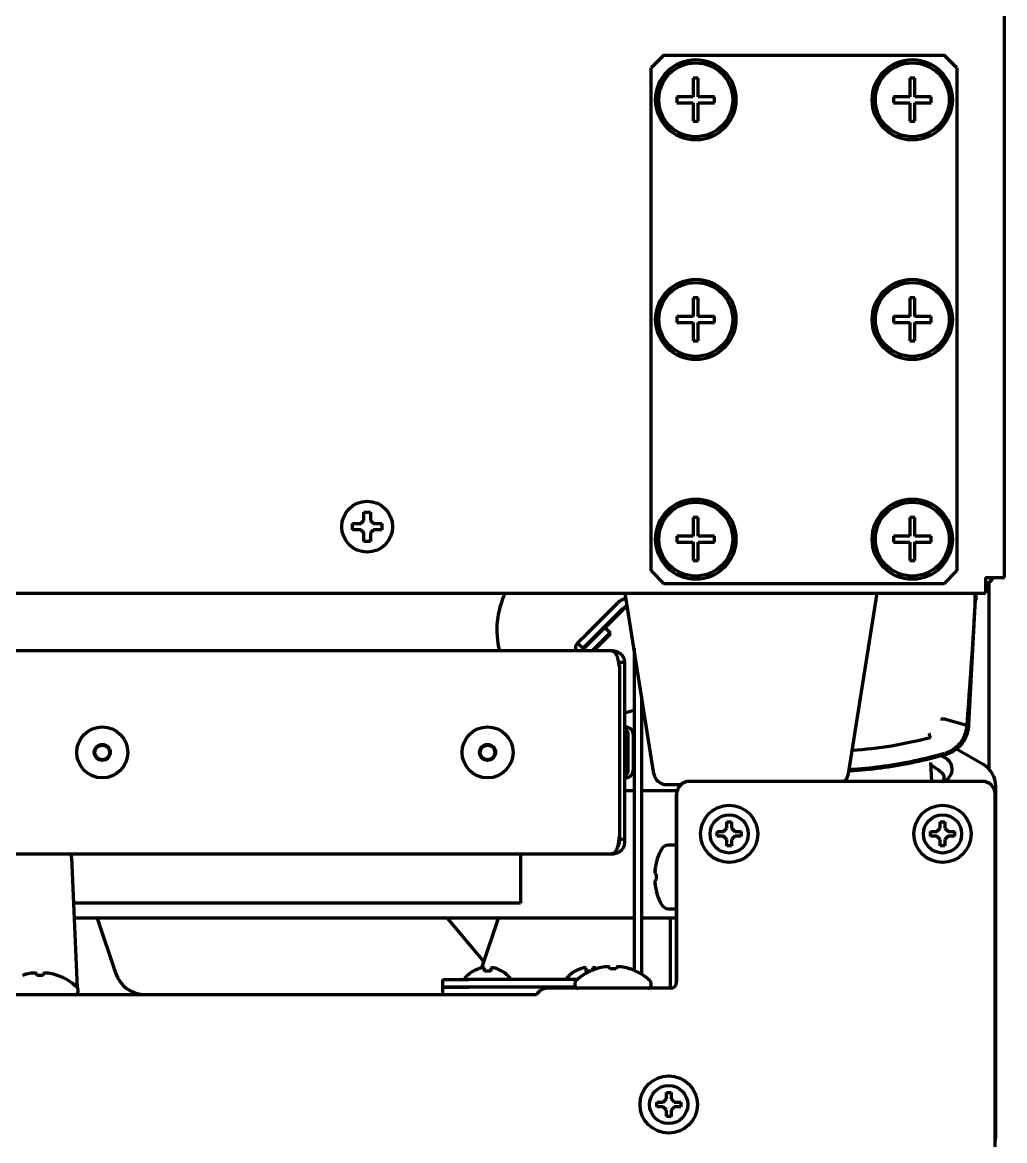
# Model space of a CAD drawing. Header units: inches. Extents: x -3077 to 7201, y 316 to 5463.
# Drawn here: x 3558.1 to 3712.4, y 408.5 to 584.1 of the extents above; entities that cross this region are included whole.
import ezdxf

# ---------------------------------------------------------------- set-up
doc = ezdxf.new("R2010")
doc.units = ezdxf.units.IN

msp = doc.modelspace()

# ---------------------------------------------------------------- linework, layer by layer
at = {"linetype": 'Continuous', "lineweight": 70}
for p, q in [((3712.35, 496.9), (3712.35, 832.07)), ((3658.85, 578.95), (3656.85, 576.95)), ((3658.85, 578.95), (3702.85, 578.95)), ((3704.85, 576.95), (3702.85, 578.95)), ((3656.85, 497.95), (3656.85, 576.95)), ((3704.85, 576.95), (3704.85, 497.95)), ((3663.46, 575.33), (3663.46, 572.43)), ((3664.24, 575.33), (3663.46, 575.33)), ((3664.24, 572.43), (3664.24, 575.33)), ((3697.46, 575.33), (3697.46, 572.43)), ((3698.24, 575.33), (3697.46, 575.33)), ((3698.24, 572.43), (3698.24, 575.33)), ((3660.89, 572.43), (3660.89, 571.47)), ((3663.46, 572.43), (3660.89, 572.43)), ((3660.89, 571.47), (3663.46, 571.47)), ((3663.46, 571.47), (3663.46, 568.57)), ((3666.81, 572.43), (3664.24, 572.43)), ((3664.24, 571.47), (3666.81, 571.47)), ((3664.24, 568.57), (3664.24, 571.47)), ((3666.81, 571.47), (3666.81, 572.43)), ((3694.89, 572.43), (3694.89, 571.47)), ((3697.46, 572.43), (3694.89, 572.43)), ((3694.89, 571.47), (3697.46, 571.47)), ((3697.46, 571.47), (3697.46, 568.57)), ((3700.81, 572.43), (3698.24, 572.43)), ((3698.24, 571.47), (3700.81, 571.47)), ((3698.24, 568.57), (3698.24, 571.47)), ((3700.81, 571.47), (3700.81, 572.43)), ((3663.46, 568.57), (3664.24, 568.57)), ((3697.46, 568.57), (3698.24, 568.57)), ((3663.46, 540.83), (3663.46, 537.93)), ((3664.24, 540.83), (3663.46, 540.83)), ((3664.24, 537.93), (3664.24, 540.83)), ((3697.46, 540.83), (3697.46, 537.93)), ((3698.24, 540.83), (3697.46, 540.83)), ((3698.24, 537.93), (3698.24, 540.83)), ((3660.89, 537.93), (3660.89, 536.97)), ((3663.46, 537.93), (3660.89, 537.93)), ((3666.81, 537.93), (3664.24, 537.93)), ((3666.81, 536.97), (3666.81, 537.93)), ((3694.89, 537.93), (3694.89, 536.97)), ((3697.46, 537.93), (3694.89, 537.93)), ((3700.81, 537.93), (3698.24, 537.93)), ((3700.81, 536.97), (3700.81, 537.93)), ((3660.89, 536.97), (3663.46, 536.97)), ((3663.46, 536.97), (3663.46, 534.07)), ((3664.24, 536.97), (3666.81, 536.97)), ((3664.24, 534.07), (3664.24, 536.97)), ((3694.89, 536.97), (3697.46, 536.97)), ((3697.46, 536.97), (3697.46, 534.07)), ((3698.24, 536.97), (3700.81, 536.97)), ((3698.24, 534.07), (3698.24, 536.97)), ((3663.46, 534.07), (3664.24, 534.07)), ((3697.46, 534.07), (3698.24, 534.07)), ((3663.46, 506.33), (3663.46, 503.43)), ((3664.24, 506.33), (3663.46, 506.33)), ((3664.24, 503.43), (3664.24, 506.33)), ((3697.46, 506.33), (3697.46, 503.43)), ((3698.24, 506.33), (3697.46, 506.33)), ((3698.24, 503.43), (3698.24, 506.33)), ((3609.95, 504.9), (3609.95, 505.4)), ((3609.95, 504.4), (3609.95, 504.9)), ((3614.55, 505.4), (3614.55, 504.9)), ((3614.55, 504.9), (3614.55, 504.4)), ((3660.89, 503.43), (3660.89, 502.47)), ((3663.46, 503.43), (3660.89, 503.43)), ((3660.89, 502.47), (3663.46, 502.47)), ((3663.46, 502.47), (3663.46, 499.57)), ((3666.81, 503.43), (3664.24, 503.43)), ((3664.24, 502.47), (3666.81, 502.47)), ((3664.24, 499.57), (3664.24, 502.47)), ((3666.81, 502.47), (3666.81, 503.43)), ((3694.89, 503.43), (3694.89, 502.47)), ((3697.46, 503.43), (3694.89, 503.43)), ((3694.89, 502.47), (3697.46, 502.47)), ((3697.46, 502.47), (3697.46, 499.57)), ((3700.81, 503.43), (3698.24, 503.43)), ((3698.24, 502.47), (3700.81, 502.47)), ((3698.24, 499.57), (3698.24, 502.47)), ((3700.81, 502.47), (3700.81, 503.43)), ((3663.46, 499.57), (3664.24, 499.57)), ((3697.46, 499.57), (3698.24, 499.57)), ((3656.85, 497.95), (3658.85, 495.95)), ((3702.85, 495.95), (3704.85, 497.95)), ((3702.85, 495.95), (3658.85, 495.95)), ((3709.35, 496.9), (3709.35, 496.47)), ((3709.35, 496.9), (3710.35, 496.9)), ((3709.35, 496.47), (3709.35, 494.47)), ((3709.85, 496.18), (3709.85, 466.89)), ((3710.35, 496.9), (3712.35, 496.9)), ((2876.86, 494.47), (3709.35, 494.47)), ((3657.27, 466.09), (3652.78, 494.47)), ((3687.83, 466.09), (3692.33, 494.47)), ((3707.78, 494.47), (3706.69, 473.79)), ((3707.85, 494.47), (3707.85, 493.9)), ((3646.72, 488.06), (3651.6, 492.94)), ((3647.57, 487.22), (3652.45, 492.09)), ((3649.61, 489.06), (3652.45, 491.89)), ((3648.17, 487.67), (3649.58, 489.09)), ((3649.58, 489.09), (3650.43, 488.24)), ((3645.3, 486.65), (3646.72, 488.06)), ((3645.3, 486.65), (3646.15, 485.8)), ((3647.57, 487.22), (3646.15, 485.8)), ((3646.22, 485.73), (3648.17, 487.67)), ((3647.58, 485.39), (3649.02, 486.83)), ((3647.78, 485.39), (3649.02, 486.63)), ((3650.43, 488.24), (3649.02, 486.83)), ((3650.43, 488.04), (3649.02, 486.63)), ((3650.33, 488.14), (3650.43, 488.04)), ((3650.59, 485.39), (2882.11, 485.39)), ((3650.6, 485.39), (3650.68, 485.39)), ((3650.64, 485.38), (3650.79, 485.39)), ((3654.15, 485.8), (3654.15, 435.23)), ((3651.64, 484.09), (3651.64, 484.12)), ((3652.65, 483.59), (3651.85, 483.59)), ((3652.65, 483.59), (3652.65, 482.68)), ((3651.85, 482.96), (3651.85, 456.22)), ((3652.65, 482.68), (3652.65, 455.94)), ((3655.35, 478.22), (3655.35, 434.8)), ((3655.7, 476.01), (3655.35, 476.01)), ((3703.05, 474.67), (3706.4, 473.72)), ((3706.69, 473.78), (3706.69, 473.64)), ((3653.25, 469.45), (3653.25, 472.15)), ((3654.05, 469.45), (3654.05, 472.15)), ((3653.25, 466.75), (3653.25, 469.45)), ((3654.05, 466.75), (3654.05, 469.45)), ((3703.08, 469.15), (3703.35, 469.15)), ((3704.78, 470), (3708.96, 467.59)), ((3700.7, 467.88), (3700.85, 464.9)), ((3703.1, 468.54), (3702.45, 468.92)), ((3702.85, 465.4), (3702.85, 465.69)), ((3659.25, 464.4), (3661.22, 464.4)), ((3661.22, 464.4), (3661.53, 464.4)), ((3708.85, 464.9), (3662.85, 464.9)), ((3710.96, 411.31), (3710.96, 464.13)), ((3654.15, 463.4), (3652.65, 463.4)), ((3660.9, 463.4), (3655.35, 463.4)), ((3660.85, 462.9), (3660.85, 433.4)), ((3660.85, 433.4), (3660.85, 462.9)), ((3710.85, 396.9), (3710.85, 462.9)), ((3668.73, 457.53), (3668.73, 458.53)), ((3668.73, 458.53), (3669.48, 458.53)), ((3669.48, 458.53), (3669.48, 457.53)), ((3702.23, 457.53), (3702.23, 458.53)), ((3702.23, 458.53), (3702.98, 458.53)), ((3702.98, 458.53), (3702.98, 457.53)), ((3667.23, 456.28), (3667.23, 457.03)), ((3667.23, 457.03), (3668.23, 457.03)), ((3668.23, 457.03), (3668.73, 457.53)), ((3669.48, 457.53), (3669.98, 457.03)), ((3669.98, 457.03), (3670.98, 457.03)), ((3670.98, 457.03), (3670.98, 456.28)), ((3700.73, 456.28), (3700.73, 457.03)), ((3700.73, 457.03), (3701.73, 457.03)), ((3701.73, 457.03), (3702.23, 457.53)), ((3702.98, 457.53), (3703.48, 457.03)), ((3703.48, 457.03), (3704.48, 457.03)), ((3704.48, 457.03), (3704.48, 456.28)), ((3651.85, 456.21), (3651.85, 455.66)), ((3660.6, 454.9), (3659.56, 454.9)), ((3668.23, 456.28), (3667.23, 456.28)), ((3668.73, 455.78), (3668.23, 456.28)), ((3668.73, 454.78), (3668.73, 455.78)), ((3669.98, 456.28), (3669.48, 455.78)), ((3669.48, 455.78), (3669.48, 454.78)), ((3670.98, 456.28), (3669.98, 456.28)), ((3701.73, 456.28), (3700.73, 456.28)), ((3702.23, 455.78), (3701.73, 456.28)), ((3702.23, 454.78), (3702.23, 455.78)), ((3703.48, 456.28), (3702.98, 455.78)), ((3702.98, 455.78), (3702.98, 454.78)), ((3704.48, 456.28), (3703.48, 456.28)), ((2895.56, 453.51), (3650.59, 453.51)), ((3636.35, 453.51), (3636.35, 447.95)), ((3650.6, 453.51), (3650.68, 453.52)), ((3650.79, 453.51), (3650.64, 453.52)), ((3669.48, 454.78), (3668.73, 454.78)), ((3702.98, 454.78), (3702.23, 454.78)), ((3566.74, 432.5), (3565.85, 452.97)), ((3657.66, 452.2), (3657.65, 452.2)), ((3657.43, 450.67), (3657.4, 450.67)), ((3636.35, 447.95), (3636.35, 445.75)), ((3657.43, 449.13), (3657.4, 449.13)), ((3657.65, 447.6), (3657.66, 447.6)), ((3636.35, 445.75), (3566.16, 445.75)), ((3659.56, 444.9), (3660.6, 444.9)), ((3654.14, 443.4), (3566.26, 443.4)), ((3569.84, 443.4), (3572.71, 434.82)), ((3624.83, 443.4), (3630.57, 436.55)), ((3630.26, 435.6), (3632.86, 443.4)), ((3660.84, 443.4), (3655.35, 443.4)), ((3659.85, 443.4), (3659.85, 432.4)), ((3650.35, 435.43), (3650.35, 435.74)), ((3651.35, 435.74), (3651.35, 435.43)), ((3558.1, 434.43), (3558.1, 434.44)), ((3560.35, 434.43), (3560.35, 434.74)), ((3561.35, 434.74), (3561.35, 434.43)), ((3563.6, 434.43), (3563.6, 434.44)), ((3628.85, 435.05), (3628.85, 435.08)), ((3633.45, 435.08), (3633.45, 435.05)), ((3644.85, 435.05), (3644.85, 435.08)), ((3648.1, 435.43), (3648.1, 435.44)), ((3653.6, 435.43), (3653.6, 435.44)), ((3655.34, 434.61), (3655.35, 434.8)), ((3566.85, 431.9), (3566.85, 432.19)), ((3624.15, 433.8), (3628.15, 433.8)), ((3624.15, 432.6), (3624.15, 433.8)), ((3624.15, 432.6), (3628.15, 432.6)), ((3624.15, 431.4), (3624.15, 432.6)), ((3628.15, 432.6), (3624.15, 432.6)), ((3645.28, 433.8), (3628.15, 433.8)), ((3644.95, 432.6), (3628.15, 432.6)), ((3644.95, 432.6), (3628.15, 432.6)), ((3659.85, 432.4), (3640.58, 432.4)), ((3644.85, 433.19), (3644.85, 432.9)), ((3656.85, 432.9), (3656.85, 433.19)), ((3638.85, 431.4), (2899.55, 431.4)), ((3566.79, 431.4), (3566.78, 431.64)), ((3657.73, 413.78), (3657.73, 414.53)), ((3657.73, 414.53), (3658.73, 414.53)), ((3658.73, 414.53), (3659.23, 415.03)), ((3659.23, 415.03), (3659.23, 416.03)), ((3659.23, 416.03), (3659.98, 416.03)), ((3659.98, 416.03), (3659.98, 415.03)), ((3659.98, 415.03), (3660.48, 414.53)), ((3660.48, 414.53), (3661.48, 414.53)), ((3661.48, 414.53), (3661.48, 413.78)), ((3658.73, 413.78), (3657.73, 413.78)), ((3659.23, 413.28), (3658.73, 413.78)), ((3659.23, 412.28), (3659.23, 413.28)), ((3660.48, 413.78), (3659.98, 413.28)), ((3659.98, 413.28), (3659.98, 412.28)), ((3661.48, 413.78), (3660.48, 413.78)), ((3659.98, 412.28), (3659.23, 412.28))]:
    msp.add_line(p, q, dxfattribs=at)
for centre, radius in [((3663.85, 571.95), 6.3), ((3697.85, 571.95), 6.3), ((3663.85, 571.95), 5.8), ((3697.85, 571.95), 5.8), ((3663.85, 537.45), 6.3), ((3663.85, 537.45), 5.8), ((3697.85, 537.45), 6.3), ((3697.85, 537.45), 5.8), ((3612.25, 504.9), 4), ((3663.85, 502.95), 6.3), ((3663.85, 502.95), 5.8), ((3697.85, 502.95), 6.3), ((3697.85, 502.95), 5.8), ((3570.65, 469.45), 4), ((3631.15, 469.45), 4), ((3570.65, 469.45), 1.25), ((3631.15, 469.45), 1.25), ((3570.65, 469.45), 1.15), ((3631.15, 469.45), 1.15), ((3669.1, 456.65), 4.5), ((3702.6, 456.65), 4.5), ((3669.1, 456.65), 3), ((3702.6, 456.65), 3), ((3659.6, 414.15), 4.5), ((3659.6, 414.15), 3)]:
    msp.add_circle(centre, radius, dxfattribs=at)
for centre, radius, start, end in [((3708.85, 497.9), 2, 284.4787, 329.9989), ((3646.3, 488.65), 13.69, 154.8511, 193.7787), ((3653.15, 491.39), 2.2, 96.0398, 135), ((3653.15, 491.39), 1, 92.4771, 135), ((3653.15, 491.19), 1, 90.6694, 135), ((3646.19, 485.77), 1.25, 135, 197.4909), ((3646.19, 485.57), 1.25, 175.4128, 188.0803), ((3646.19, 485.77), 0.05, 135, 315), ((3652.85, 473.25), 0.2, 84.7841, 180), ((3651.95, 472.15), 1.3, 0, 57.42), ((3652.75, 472.15), 1.3, 0, 84.7841), ((3696.85, 459.95), 8.45, 46.2253, 62.7756), ((3651.95, 466.75), 1.3, 302.58, 0), ((3652.85, 465.66), 0.2, 180, 275.2159), ((3652.75, 466.75), 1.3, 275.2159, 0), ((3659.25, 466.4), 2, 189, 270), ((3685.85, 466.4), 2, 311.4087, 351), ((3702.35, 465.69), 0.5, 0, 46.2253), ((3662.85, 462.9), 2, 90, 180), ((3702.35, 465.4), 0.5, 270, 0), ((3708.85, 462.9), 2, 0, 90), ((3647.85, 456.22), 4, 346.8963, 0), ((3659.56, 453.65), 1.25, 90, 151.3979), ((3660.6, 454.65), 0.25, 0, 90), ((3564.35, 452.9), 1.5, 2.5, 24.0387), ((3666.44, 449.9), 9.08, 151.3979, 165.3324), ((3666.44, 449.9), 8.79, 177.391, 182.609), ((3666.44, 449.9), 9.08, 194.6676, 208.6021), ((3659.56, 446.15), 1.25, 208.6021, 270), ((3660.6, 445.15), 0.25, 270, 0), ((3650.85, 427.45), 8.44, 100.6622, 109.0271), ((3650.85, 427.45), 8.44, 70.9729, 79.3378), ((3560.85, 426.45), 8.44, 100.6622, 109.0271), ((3560.85, 426.45), 7.99, 86.4122, 93.5878), ((3560.85, 426.45), 8.44, 70.9729, 79.3378), ((3560.85, 426.45), 8.45, 46.2253, 71.0075), ((3577.45, 436.4), 5, 198.4841, 270), ((3631.35, 430.98), 4.8, 121.3727, 144.0199), ((3630.95, 430.98), 4.8, 35.9801, 58.6273), ((3647.35, 430.98), 4.8, 121.3727, 144.0199), ((3650.85, 427.45), 8.45, 108.9925, 133.7747), ((3650.85, 427.45), 7.99, 86.4122, 93.5878), ((3650.85, 427.45), 8.45, 46.2253, 71.0075), ((3566.35, 432.19), 0.5, 0, 46.2253), ((3640.58, 430.4), 2, 90, 150), ((3645.35, 433.19), 0.5, 133.7747, 180), ((3645.35, 432.9), 0.5, 180, 270), ((3656.35, 432.9), 0.5, 270, 0), ((3656.35, 433.19), 0.5, 0, 46.2253), ((3659.85, 433.4), 1, 270, 0), ((3566.35, 431.9), 0.5, 270, 0)]:
    msp.add_arc(centre, radius, start, end, dxfattribs=at)
for centre, major_axis, ratio, start_param, end_param in [((3654.75, 470), (-4.24, 4.24), 0.999695, 5.59715, 5.85449), ((3683.85, 534.93), (65.79, 0), 0.992546, 4.781807, 4.971536), ((3702.71, 470.03), (0.273, -0.962), 0.032949, 5.615221, 6.283185), ((3702.1, 466.81), (-1.74, 1), 0.996361, 2.402653, 4.712389), ((3706.96, 464.13), (3.46, 2), 0.999797, 5.759674, 6.806696), ((3666.44, 449.98), (-9.06, 0), 0.993151, 6.033606, 6.20583), ((3666.44, 450.18), (-9.08, 0), 0.544639, 6.109906, 6.183079), ((3666.44, 449.72), (9.08, 0), 0.838671, 2.968314, 3.041486), ((3666.44, 450.56), (-9.06, 0), 0.116841, 0.077355, 0.249579), ((3666.44, 449.24), (9.06, 0), 0.116841, 2.892014, 3.064238), ((3666.44, 450.08), (-9.08, 0), 0.838671, 0.100106, 0.173279), ((3666.44, 449.62), (9.08, 0), 0.544639, 3.241699, 3.314872), ((3666.44, 449.82), (9.06, 0), 0.993151, 3.218948, 3.391172), ((3649.82, 427.45), (0, -8.32), 0.707107, 3.051363, 3.231822), ((3651.88, 427.45), (0, 8.32), 0.707107, 6.192956, 6.373415), ((3559.82, 426.45), (0, -8.32), 0.707107, 3.051363, 3.231822), ((3561.88, 426.45), (0, 8.32), 0.707107, 6.192956, 6.373415), ((3710.89, 411.31), (0, 4), 0.017455, 3.926991, 4.712389)]:
    msp.add_ellipse(centre, major_axis=major_axis, ratio=ratio, start_param=start_param, end_param=end_param, dxfattribs=at)
for points, degree in [([(3611.25, 505.4), (3611.28, 505.42), (3611.32, 505.47), (3611.39, 505.54), (3611.47, 505.61), (3611.54, 505.69), (3611.61, 505.76), (3611.68, 505.83), (3611.73, 505.88), (3611.75, 505.9)], 3), ([(3611.75, 505.9), (3611.75, 505.96), (3611.75, 506.06), (3611.75, 506.22), (3611.75, 506.38), (3611.75, 506.54), (3611.75, 506.69), (3611.75, 506.85), (3611.75, 507.01), (3611.75, 507.14), (3611.75, 507.2)], 3), ([(3611.75, 507.2), (3611.92, 507.2), (3612.25, 507.2), (3612.59, 507.2), (3612.75, 507.2)], 3), ([(3612.75, 505.9), (3612.78, 505.87), (3612.83, 505.82), (3612.9, 505.75), (3612.97, 505.68), (3613.05, 505.61), (3613.11, 505.54), (3613.18, 505.47), (3613.23, 505.42), (3613.25, 505.4)], 3), ([(3611.25, 504.4), (3611.2, 504.4), (3611.09, 504.4), (3610.93, 504.4), (3610.77, 504.4), (3610.61, 504.4), (3610.46, 504.4), (3610.31, 504.4), (3610.14, 504.4), (3610.02, 504.4), (3609.95, 504.4)], 3), ([(3611.75, 503.9), (3611.73, 503.93), (3611.67, 503.98), (3611.6, 504.05), (3611.53, 504.12), (3611.46, 504.19), (3611.39, 504.26), (3611.32, 504.33), (3611.28, 504.38), (3611.25, 504.4)], 3), ([(3613.25, 504.4), (3613.23, 504.38), (3613.18, 504.33), (3613.11, 504.26), (3613.04, 504.19), (3612.97, 504.12), (3612.9, 504.04), (3612.82, 503.97), (3612.78, 503.92), (3612.75, 503.9)], 3), ([(3613.25, 505.4), (3613.31, 505.4), (3613.41, 505.4), (3613.58, 505.4), (3613.74, 505.4), (3613.89, 505.4), (3614.04, 505.4), (3614.2, 505.4), (3614.36, 505.4), (3614.49, 505.4), (3614.55, 505.4)], 3), ([(3612.75, 502.6), (3612.59, 502.6), (3612.25, 502.6), (3611.92, 502.6), (3611.75, 502.6)], 3), ([(3612.75, 503.9), (3612.75, 503.85), (3612.75, 503.74), (3612.75, 503.58), (3612.75, 503.42), (3612.75, 503.26), (3612.75, 503.11), (3612.75, 502.95), (3612.75, 502.79), (3612.75, 502.66), (3612.75, 502.6)], 3), ([(3707.7, 492.93), (3707.74, 494.47)], 1), ([(3651.85, 482.96), (3651.82, 483.17), (3651.78, 483.38), (3651.75, 483.59)], 3), ([(3651.85, 483.24), (3651.85, 483.14), (3651.85, 483.05), (3651.85, 482.96)], 3), ([(3651.85, 455.66), (3652.12, 455.76), (3652.39, 455.85), (3652.65, 455.94)], 3), ([(3651.85, 455.31), (3651.85, 455.43), (3651.85, 455.55), (3651.85, 455.66)], 3), ([(3652.65, 455.94), (3652.65, 455.73), (3652.65, 455.52), (3652.65, 455.31)], 3), ([(3630.15, 435.6), (3630.1, 435.58), (3629.99, 435.55), (3629.83, 435.5), (3629.67, 435.45), (3629.51, 435.38), (3629.36, 435.32), (3629.21, 435.24), (3629.04, 435.16), (3628.92, 435.09), (3628.85, 435.05)], 3), ([(3630.65, 435.6), (3630.63, 435.6), (3630.57, 435.61), (3630.5, 435.61), (3630.43, 435.61), (3630.36, 435.61), (3630.29, 435.61), (3630.22, 435.6), (3630.18, 435.6), (3630.15, 435.6)], 3), ([(3632.15, 435.6), (3632.13, 435.6), (3632.08, 435.6), (3632.01, 435.61), (3631.94, 435.61), (3631.87, 435.61), (3631.8, 435.61), (3631.72, 435.6), (3631.68, 435.6), (3631.65, 435.6)], 3), ([(3631.65, 435.6), (3631.65, 435.58), (3631.65, 435.55), (3631.65, 435.5), (3631.65, 435.45), (3631.65, 435.38), (3631.65, 435.32), (3631.65, 435.24), (3631.65, 435.16), (3631.65, 435.09), (3631.65, 435.05)], 3), ([(3646.15, 435.6), (3646.1, 435.58), (3645.99, 435.55), (3645.83, 435.5), (3645.67, 435.45), (3645.51, 435.38), (3645.36, 435.32), (3645.21, 435.24), (3645.04, 435.16), (3644.92, 435.09), (3644.85, 435.05)], 3), ([(3646.65, 435.6), (3646.63, 435.6), (3646.57, 435.61), (3646.5, 435.61), (3646.43, 435.61), (3646.36, 435.61), (3646.29, 435.61), (3646.22, 435.6), (3646.18, 435.6), (3646.15, 435.6)], 3), ([(3648.15, 435.6), (3648.13, 435.6), (3648.08, 435.6), (3648.01, 435.61), (3647.94, 435.61), (3647.87, 435.61), (3647.8, 435.61), (3647.72, 435.6), (3647.68, 435.6), (3647.65, 435.6)], 3), ([(3647.65, 435.6), (3647.65, 435.58), (3647.65, 435.55), (3647.65, 435.5), (3647.65, 435.45), (3647.65, 435.38), (3647.65, 435.32), (3647.65, 435.24), (3647.65, 435.16), (3647.65, 435.09), (3647.65, 435.05)], 3), ([(3631.65, 435.05), (3631.49, 435.07), (3631.15, 435.09), (3630.82, 435.07), (3630.65, 435.05)], 3)]:
    msp.add_open_spline(points, degree=degree, dxfattribs=at)
for points, knots in [([(3612.75, 507.2), (3612.75, 507), (3612.75, 506.79), (3612.75, 506.46), (3612.75, 506.35), (3612.75, 506.13), (3612.75, 506.02), (3612.75, 505.9)], [0, 0, 0, 0, 0.5, 0.5, 0.75, 0.75, 1, 1, 1, 1]), ([(3609.95, 505.4), (3610.16, 505.4), (3610.36, 505.4), (3610.69, 505.4), (3610.8, 505.4), (3611.02, 505.4), (3611.14, 505.4), (3611.25, 505.4)], [0, 0, 0, 0, 0.5, 0.5, 0.75, 0.75, 1, 1, 1, 1]), ([(3614.55, 504.4), (3614.35, 504.4), (3614.14, 504.4), (3613.81, 504.4), (3613.7, 504.4), (3613.48, 504.4), (3613.37, 504.4), (3613.25, 504.4)], [0, 0, 0, 0, 0.5, 0.5, 0.75, 0.75, 1, 1, 1, 1]), ([(3611.75, 502.6), (3611.75, 502.8), (3611.75, 503.01), (3611.75, 503.34), (3611.75, 503.45), (3611.75, 503.67), (3611.75, 503.79), (3611.75, 503.9)], [0, 0, 0, 0, 0.5, 0.5, 0.75, 0.75, 1, 1, 1, 1]), ([(3707.77, 494.34), (3707.77, 494.28), (3707.76, 494.09), (3707.74, 493.75), (3707.71, 493.32), (3707.69, 492.89), (3707.67, 492.47), (3707.64, 492.04), (3707.62, 491.62), (3707.59, 491.19), (3707.57, 490.77), (3707.54, 490.35), (3707.52, 489.92), (3707.49, 489.5), (3707.47, 489.08), (3707.44, 488.66), (3707.42, 488.24), (3707.39, 487.82), (3707.36, 487.41), (3707.34, 486.99), (3707.31, 486.57), (3707.28, 486.16), (3707.26, 485.74), (3707.23, 485.33), (3707.2, 484.91), (3707.17, 484.45), (3707.13, 483.94), (3707.09, 483.37), (3707.05, 482.78), (3707.01, 482.18), (3706.97, 481.56), (3706.92, 480.92), (3706.88, 480.27), (3706.83, 479.61), (3706.78, 478.93), (3706.73, 478.23), (3706.68, 477.51), (3706.63, 476.79), (3706.57, 476.04), (3706.52, 475.28), (3706.46, 474.5), (3706.42, 473.98), (3706.4, 473.72)], [0, 0, 0, 0, 0.007683, 0.028443, 0.049169, 0.069861, 0.090519, 0.111143, 0.131732, 0.152288, 0.17281, 0.193298, 0.213752, 0.234172, 0.254558, 0.27491, 0.295227, 0.315511, 0.335761, 0.355977, 0.376159, 0.396307, 0.416421, 0.436501, 0.456547, 0.476559, 0.503505, 0.531221, 0.559706, 0.58896, 0.618983, 0.649775, 0.681336, 0.713667, 0.746766, 0.780635, 0.815273, 0.85068, 0.886856, 0.923802, 0.961516, 1, 1, 1, 1]), ([(3707.85, 493.9), (3707.85, 493.9), (3707.85, 493.9), (3707.85, 493.88), (3707.85, 493.87), (3707.85, 493.84), (3707.85, 493.82), (3707.85, 493.78), (3707.85, 493.76), (3707.85, 493.73), (3707.85, 493.72), (3707.85, 493.69), (3707.85, 493.68), (3707.85, 493.64), (3707.85, 493.61), (3707.85, 493.55), (3707.85, 493.51), (3707.85, 493.45), (3707.85, 493.43), (3707.85, 493.42), (3707.85, 493.41), (3707.85, 493.4)], [0, 0, 0, 0, 0.117226, 0.117226, 0.243337, 0.243337, 0.369447, 0.369447, 0.495558, 0.495558, 0.558613, 0.558613, 0.621668, 0.621668, 0.747779, 0.747779, 0.873889, 0.936945, 0.968472, 0.968472, 1, 1, 1, 1]), ([(3651.75, 483.59), (3651.75, 483.6), (3651.74, 483.61), (3651.74, 483.63), (3651.74, 483.66), (3651.73, 483.68), (3651.73, 483.7), (3651.73, 483.72), (3651.72, 483.74), (3651.72, 483.76), (3651.71, 483.79), (3651.71, 483.81), (3651.7, 483.83), (3651.7, 483.85), (3651.7, 483.87), (3651.69, 483.89), (3651.69, 483.91), (3651.68, 483.94), (3651.68, 483.96), (3651.67, 483.98), (3651.67, 484), (3651.66, 484.02), (3651.66, 484.04), (3651.65, 484.06), (3651.65, 484.08), (3651.64, 484.1), (3651.64, 484.12), (3651.63, 484.15), (3651.63, 484.17), (3651.62, 484.19), (3651.62, 484.21), (3651.61, 484.23), (3651.59, 484.3), (3651.56, 484.41), (3651.51, 484.56), (3651.45, 484.69), (3651.39, 484.82), (3651.33, 484.94), (3651.25, 485.05), (3651.17, 485.14), (3651.11, 485.2), (3651.07, 485.24), (3651.04, 485.26), (3651.02, 485.27), (3650.99, 485.29), (3650.97, 485.3), (3650.94, 485.31), (3650.92, 485.33), (3650.89, 485.34), (3650.87, 485.35), (3650.84, 485.36), (3650.81, 485.36), (3650.79, 485.37), (3650.76, 485.38), (3650.74, 485.38), (3650.71, 485.38), (3650.69, 485.39), (3650.68, 485.39)], [0, 0, 0, 0, 0.007484, 0.014972, 0.022464, 0.029959, 0.037458, 0.044961, 0.052467, 0.059978, 0.067492, 0.075011, 0.082534, 0.09006, 0.097592, 0.105127, 0.112667, 0.120211, 0.12776, 0.135313, 0.142871, 0.150434, 0.158001, 0.165574, 0.173151, 0.180733, 0.188321, 0.195913, 0.20351, 0.211113, 0.218721, 0.226335, 0.233954, 0.295902, 0.356772, 0.416603, 0.475435, 0.53847, 0.601717, 0.665229, 0.729059, 0.746829, 0.764482, 0.782018, 0.79944, 0.816747, 0.833943, 0.851027, 0.868001, 0.884866, 0.901624, 0.918277, 0.934825, 0.951269, 0.967612, 0.983856, 1, 1, 1, 1]), ([(3650.8, 485.39), (3650.82, 485.39), (3650.85, 485.39), (3650.91, 485.39), (3650.93, 485.39), (3650.96, 485.39)], [0, 0, 0, 0, 0.5, 0.5, 1, 1, 1, 1]), ([(3650.96, 485.39), (3650.97, 485.39), (3650.98, 485.39), (3651, 485.38), (3651.03, 485.38), (3651.05, 485.38), (3651.07, 485.38), (3651.09, 485.37), (3651.11, 485.37), (3651.13, 485.37), (3651.15, 485.36), (3651.17, 485.36), (3651.19, 485.36), (3651.22, 485.35), (3651.24, 485.35), (3651.26, 485.34), (3651.28, 485.34), (3651.3, 485.33), (3651.32, 485.33), (3651.35, 485.32), (3651.37, 485.31), (3651.39, 485.31), (3651.41, 485.3), (3651.43, 485.29), (3651.45, 485.29), (3651.48, 485.28), (3651.5, 485.27), (3651.52, 485.26), (3651.54, 485.25), (3651.56, 485.24), (3651.58, 485.23), (3651.6, 485.23), (3651.63, 485.22), (3651.65, 485.2), (3651.67, 485.19), (3651.69, 485.18), (3651.71, 485.17), (3651.73, 485.16), (3651.75, 485.15), (3651.77, 485.14), (3651.8, 485.12), (3651.82, 485.11), (3651.84, 485.1), (3651.86, 485.08), (3651.88, 485.07), (3651.9, 485.05), (3651.92, 485.04), (3651.94, 485.02), (3651.96, 485.01), (3651.98, 484.99), (3652, 484.98), (3652.02, 484.96), (3652.04, 484.94), (3652.06, 484.93), (3652.08, 484.91), (3652.09, 484.89), (3652.11, 484.87), (3652.13, 484.86), (3652.15, 484.84), (3652.17, 484.82), (3652.19, 484.79), (3652.22, 484.76), (3652.24, 484.74), (3652.26, 484.71), (3652.29, 484.68), (3652.31, 484.65), (3652.33, 484.62), (3652.35, 484.59), (3652.37, 484.55), (3652.39, 484.52), (3652.41, 484.49), (3652.43, 484.46), (3652.45, 484.42), (3652.47, 484.39), (3652.48, 484.35), (3652.5, 484.32), (3652.51, 484.28), (3652.53, 484.25), (3652.54, 484.21), (3652.55, 484.17), (3652.57, 484.14), (3652.58, 484.1), (3652.59, 484.06), (3652.6, 484.02), (3652.61, 483.99), (3652.62, 483.95), (3652.62, 483.91), (3652.63, 483.87), (3652.64, 483.83), (3652.64, 483.79), (3652.65, 483.75), (3652.65, 483.71), (3652.65, 483.67), (3652.65, 483.63), (3652.65, 483.6), (3652.65, 483.59)], [0, 0, 0, 0, 0.00864, 0.01729, 0.02595, 0.034622, 0.043304, 0.051998, 0.060703, 0.069419, 0.078148, 0.086888, 0.095641, 0.104406, 0.113184, 0.121974, 0.130778, 0.139594, 0.148424, 0.157268, 0.166125, 0.174996, 0.183882, 0.192781, 0.201696, 0.210624, 0.219568, 0.228527, 0.237501, 0.24649, 0.255496, 0.264516, 0.273553, 0.282606, 0.291675, 0.300761, 0.309863, 0.318983, 0.328119, 0.337273, 0.346443, 0.355632, 0.364838, 0.374062, 0.383304, 0.392564, 0.401842, 0.41114, 0.420455, 0.42979, 0.439144, 0.448516, 0.457909, 0.46732, 0.476752, 0.486203, 0.495674, 0.505165, 0.514677, 0.524209, 0.537545, 0.550891, 0.564248, 0.577616, 0.590997, 0.604389, 0.617794, 0.631212, 0.644644, 0.658089, 0.671549, 0.685024, 0.698514, 0.71202, 0.725542, 0.73908, 0.752635, 0.766208, 0.779798, 0.793407, 0.807034, 0.820681, 0.834346, 0.848032, 0.861738, 0.875464, 0.889212, 0.902981, 0.916772, 0.930585, 0.944421, 0.95828, 0.972163, 0.986069, 1, 1, 1, 1]), ([(3703.05, 474.67), (3703, 474.67), (3702.95, 474.67), (3702.87, 474.66), (3702.83, 474.66), (3702.79, 474.66), (3702.76, 474.66), (3702.74, 474.66), (3702.67, 474.67), (3702.6, 474.67), (3702.51, 474.67), (3702.46, 474.67), (3702.41, 474.68), (3702.39, 474.68), (3702.39, 474.68), (3702.38, 474.68), (3702.37, 474.68), (3702.35, 474.68), (3702.35, 474.68)], [0, 0, 0, 0, 0.25, 0.25, 0.375, 0.4375, 0.4375, 0.5, 0.5, 0.75, 0.75, 0.875, 0.9375, 0.9375, 0.953125, 0.953125, 0.96875, 1, 1, 1, 1]), ([(3706.39, 473.54), (3706.38, 473.48), (3706.38, 473.42), (3706.36, 473.3), (3706.35, 473.24), (3706.32, 473.06), (3706.3, 472.95), (3706.22, 472.6), (3706.15, 472.37), (3706.05, 472.12), (3706.04, 472.09), (3706.02, 472.03), (3706, 472.01), (3705.97, 471.92), (3705.94, 471.87), (3705.86, 471.71), (3705.81, 471.6), (3705.63, 471.29), (3705.5, 471.1), (3705.27, 470.82), (3705.2, 470.73), (3705.07, 470.59), (3705.03, 470.55), (3704.97, 470.49), (3704.95, 470.46), (3704.9, 470.42), (3704.88, 470.4), (3704.68, 470.22), (3704.5, 470.07), (3704.2, 469.86), (3704.1, 469.8), (3703.94, 469.7), (3703.89, 469.68), (3703.78, 469.62), (3703.73, 469.59), (3703.45, 469.46), (3703.23, 469.37), (3703, 469.3)], [0, 0, 0, 0, 0.03125, 0.03125, 0.0625, 0.0625, 0.125, 0.125, 0.25, 0.25, 0.265625, 0.265625, 0.28125, 0.28125, 0.3125, 0.3125, 0.375, 0.375, 0.5, 0.5, 0.5625, 0.5625, 0.59375, 0.59375, 0.609375, 0.609375, 0.625, 0.625, 0.75, 0.75, 0.8125, 0.8125, 0.84375, 0.84375, 0.875, 0.875, 1, 1, 1, 1]), ([(3706.69, 473.64), (3706.68, 473.57), (3706.68, 473.51), (3706.67, 473.38), (3706.66, 473.31), (3706.63, 473.12), (3706.61, 473), (3706.53, 472.62), (3706.46, 472.37), (3706.36, 472.1), (3706.35, 472.07), (3706.32, 472.01), (3706.31, 471.98), (3706.27, 471.89), (3706.25, 471.83), (3706.16, 471.66), (3706.1, 471.54), (3705.91, 471.21), (3705.77, 471), (3705.53, 470.69), (3705.45, 470.6), (3705.32, 470.45), (3705.27, 470.41), (3705.2, 470.34), (3705.18, 470.31), (3705.13, 470.27), (3705.11, 470.25), (3704.89, 470.05), (3704.69, 469.89), (3704.37, 469.67), (3704.26, 469.6), (3704.12, 469.52), (3704.09, 469.51), (3704.03, 469.48), (3703.94, 469.43), (3703.86, 469.39), (3703.56, 469.25), (3703.32, 469.16), (3703.06, 469.09)], [0, 0, 0, 0, 0.03125, 0.03125, 0.0625, 0.0625, 0.125, 0.125, 0.25, 0.25, 0.265625, 0.265625, 0.28125, 0.28125, 0.3125, 0.3125, 0.375, 0.375, 0.5, 0.5, 0.5625, 0.5625, 0.59375, 0.59375, 0.609375, 0.609375, 0.625, 0.625, 0.75, 0.75, 0.8125, 0.8125, 0.828125, 0.828125, 0.84375, 0.875, 0.875, 1, 1, 1, 1]), ([(3706.39, 473.63), (3706.39, 473.63), (3706.4, 473.65), (3706.4, 473.67), (3706.4, 473.68), (3706.4, 473.69), (3706.4, 473.7), (3706.4, 473.71), (3706.4, 473.71), (3706.4, 473.72)], [0, 0, 0, 0, 0.237746, 0.498959, 0.599315, 0.699436, 0.799484, 0.899619, 1, 1, 1, 1]), ([(3706.4, 473.63), (3706.44, 473.64), (3706.48, 473.65), (3706.56, 473.67), (3706.59, 473.69), (3706.64, 473.72), (3706.66, 473.73), (3706.69, 473.76), (3706.69, 473.78), (3706.69, 473.79)], [0, 0, 0, 0, 0.25, 0.25, 0.5, 0.5, 0.75, 0.75, 1, 1, 1, 1]), ([(3700.47, 472.44), (3700.48, 472.41), (3700.49, 472.37), (3700.5, 472.33), (3700.51, 472.31), (3700.51, 472.28), (3700.52, 472.27), (3700.54, 472.19), (3700.56, 472.13), (3700.59, 472.02), (3700.62, 471.92), (3700.64, 471.83), (3700.65, 471.79)], [0, 0, 0, 0, 0.125, 0.125, 0.1875, 0.1875, 0.25, 0.25, 0.5, 0.5, 0.75, 1, 1, 1, 1]), ([(3702.98, 469.07), (3701.42, 468.62), (3699.85, 468.23), (3696.69, 467.57), (3693.52, 467.02), (3690.32, 466.68), (3688.46, 466.55), (3688.2, 466.54), (3687.94, 466.52)], [0, 0, 0, 0, 0.316343, 0.316343, 0.632686, 0.949029, 0.949029, 1, 1, 1, 1]), ([(3702.9, 469.27), (3701.35, 468.82), (3699.78, 468.44), (3696.63, 467.77), (3693.46, 467.22), (3690.27, 466.89), (3688.43, 466.76), (3688.2, 466.75), (3687.97, 466.73)], [0, 0, 0, 0, 0.318117, 0.318117, 0.636233, 0.95435, 0.95435, 1, 1, 1, 1]), ([(3703.06, 469.09), (3703.05, 469.09), (3703.04, 469.08), (3703.01, 469.07), (3703, 469.07), (3702.98, 469.07)], [0, 0, 0, 0, 0.481104, 0.481104, 1, 1, 1, 1]), ([(3650.68, 453.52), (3650.69, 453.52), (3650.69, 453.52), (3650.71, 453.52), (3650.72, 453.52), (3650.74, 453.52), (3650.75, 453.52), (3650.76, 453.53), (3650.78, 453.53), (3650.79, 453.53), (3650.81, 453.54), (3650.82, 453.54), (3650.83, 453.54), (3650.85, 453.55), (3650.86, 453.55), (3650.87, 453.56), (3650.89, 453.56), (3650.9, 453.57), (3650.91, 453.57), (3650.93, 453.58), (3650.94, 453.58), (3650.95, 453.59), (3650.96, 453.6), (3650.98, 453.61), (3650.99, 453.61), (3651, 453.62), (3651.02, 453.63), (3651.03, 453.64), (3651.04, 453.65), (3651.05, 453.65), (3651.07, 453.66), (3651.08, 453.67), (3651.12, 453.7), (3651.17, 453.76), (3651.25, 453.85), (3651.33, 453.96), (3651.39, 454.08), (3651.45, 454.21), (3651.51, 454.34), (3651.56, 454.49), (3651.59, 454.61), (3651.62, 454.69), (3651.63, 454.73), (3651.64, 454.77), (3651.65, 454.81), (3651.66, 454.85), (3651.67, 454.89), (3651.68, 454.94), (3651.68, 454.98), (3651.69, 455.02), (3651.7, 455.06), (3651.71, 455.1), (3651.72, 455.14), (3651.73, 455.19), (3651.73, 455.23), (3651.74, 455.27), (3651.75, 455.3), (3651.75, 455.31)], [0, 0, 0, 0, 0.008318, 0.016663, 0.025033, 0.033431, 0.041855, 0.050306, 0.058784, 0.067289, 0.075822, 0.084383, 0.092972, 0.101589, 0.110234, 0.118908, 0.12761, 0.136341, 0.145102, 0.153891, 0.16271, 0.171559, 0.180437, 0.189346, 0.198284, 0.207253, 0.216253, 0.225283, 0.234343, 0.243435, 0.252558, 0.261712, 0.270898, 0.334721, 0.398233, 0.461488, 0.524538, 0.583363, 0.643194, 0.704072, 0.766035, 0.780791, 0.795527, 0.810243, 0.82494, 0.839619, 0.85428, 0.868923, 0.883549, 0.898159, 0.912752, 0.92733, 0.941892, 0.95644, 0.970973, 0.985493, 1, 1, 1, 1]), ([(3652.65, 455.31), (3652.65, 455.3), (3652.65, 455.29), (3652.65, 455.27), (3652.65, 455.25), (3652.65, 455.23), (3652.65, 455.21), (3652.65, 455.18), (3652.65, 455.16), (3652.64, 455.14), (3652.64, 455.12), (3652.64, 455.1), (3652.64, 455.08), (3652.63, 455.06), (3652.63, 455.04), (3652.63, 455.02), (3652.62, 454.99), (3652.62, 454.97), (3652.62, 454.95), (3652.61, 454.93), (3652.61, 454.91), (3652.6, 454.89), (3652.6, 454.87), (3652.59, 454.85), (3652.59, 454.83), (3652.58, 454.81), (3652.58, 454.79), (3652.57, 454.77), (3652.56, 454.75), (3652.56, 454.73), (3652.55, 454.71), (3652.54, 454.69), (3652.54, 454.67), (3652.53, 454.66), (3652.52, 454.64), (3652.51, 454.62), (3652.5, 454.6), (3652.5, 454.58), (3652.49, 454.56), (3652.48, 454.54), (3652.47, 454.52), (3652.46, 454.51), (3652.45, 454.49), (3652.44, 454.47), (3652.43, 454.45), (3652.42, 454.44), (3652.41, 454.42), (3652.4, 454.4), (3652.39, 454.38), (3652.38, 454.37), (3652.37, 454.35), (3652.36, 454.33), (3652.35, 454.32), (3652.34, 454.3), (3652.33, 454.28), (3652.32, 454.27), (3652.31, 454.25), (3652.29, 454.23), (3652.28, 454.22), (3652.27, 454.2), (3652.26, 454.19), (3652.25, 454.17), (3652.23, 454.16), (3652.22, 454.14), (3652.21, 454.13), (3652.19, 454.11), (3652.18, 454.1), (3652.16, 454.08), (3652.13, 454.05), (3652.1, 454.01), (3652.06, 453.98), (3652.03, 453.95), (3651.99, 453.92), (3651.95, 453.89), (3651.92, 453.86), (3651.88, 453.83), (3651.84, 453.81), (3651.8, 453.78), (3651.76, 453.76), (3651.72, 453.74), (3651.68, 453.72), (3651.64, 453.7), (3651.6, 453.68), (3651.56, 453.66), (3651.52, 453.64), (3651.48, 453.63), (3651.44, 453.61), (3651.4, 453.6), (3651.36, 453.59), (3651.32, 453.57), (3651.28, 453.56), (3651.24, 453.55), (3651.2, 453.55), (3651.16, 453.54), (3651.12, 453.53), (3651.08, 453.53), (3651.04, 453.52), (3651, 453.52), (3650.98, 453.52), (3650.96, 453.52)], [0, 0, 0, 0, 0.007389, 0.014772, 0.022148, 0.029517, 0.036879, 0.044235, 0.051584, 0.058927, 0.066263, 0.073593, 0.080917, 0.088234, 0.095545, 0.102851, 0.11015, 0.117443, 0.12473, 0.132011, 0.139286, 0.146556, 0.15382, 0.161078, 0.16833, 0.175578, 0.182819, 0.190055, 0.197286, 0.204512, 0.211732, 0.218948, 0.226158, 0.233363, 0.240563, 0.247758, 0.254949, 0.262134, 0.269315, 0.276492, 0.283663, 0.29083, 0.297993, 0.305151, 0.312305, 0.319455, 0.326601, 0.333742, 0.340879, 0.348012, 0.355142, 0.362267, 0.369389, 0.376507, 0.383621, 0.390731, 0.397838, 0.404942, 0.412042, 0.419138, 0.426232, 0.433322, 0.440409, 0.447493, 0.454573, 0.461651, 0.468726, 0.475798, 0.493613, 0.511357, 0.529031, 0.546636, 0.564173, 0.581643, 0.599048, 0.616388, 0.633665, 0.650879, 0.668031, 0.685123, 0.702157, 0.719132, 0.73605, 0.752913, 0.769721, 0.786476, 0.803179, 0.819831, 0.836433, 0.852987, 0.869493, 0.885954, 0.90237, 0.918742, 0.935073, 0.951363, 0.967613, 0.983825, 1, 1, 1, 1]), ([(3651.62, 454.67), (3651.63, 454.68), (3651.63, 454.68), (3651.64, 454.69), (3651.65, 454.7), (3651.65, 454.71), (3651.66, 454.73), (3651.67, 454.74), (3651.68, 454.75), (3651.69, 454.76), (3651.69, 454.77), (3651.7, 454.78), (3651.71, 454.79), (3651.71, 454.81), (3651.72, 454.82), (3651.73, 454.83), (3651.74, 454.84), (3651.74, 454.85), (3651.75, 454.87), (3651.75, 454.88), (3651.76, 454.89), (3651.77, 454.9), (3651.77, 454.92), (3651.78, 454.93), (3651.78, 454.94), (3651.79, 454.96), (3651.79, 454.97), (3651.8, 454.98), (3651.8, 455), (3651.81, 455.01), (3651.81, 455.02), (3651.81, 455.04), (3651.82, 455.05), (3651.82, 455.07), (3651.82, 455.08), (3651.83, 455.09), (3651.83, 455.11), (3651.83, 455.12), (3651.84, 455.14), (3651.84, 455.15), (3651.84, 455.17), (3651.84, 455.18), (3651.85, 455.19), (3651.85, 455.21), (3651.85, 455.22), (3651.85, 455.24), (3651.85, 455.25), (3651.85, 455.27), (3651.85, 455.28), (3651.85, 455.3), (3651.85, 455.31), (3651.85, 455.31)], [0, 0, 0, 0, 0.016179, 0.037049, 0.057892, 0.07871, 0.099503, 0.120273, 0.141018, 0.161741, 0.182442, 0.203122, 0.22378, 0.244419, 0.265037, 0.285637, 0.306219, 0.326783, 0.347331, 0.367862, 0.388378, 0.408878, 0.429365, 0.449838, 0.470299, 0.490747, 0.511183, 0.531609, 0.552025, 0.572431, 0.592829, 0.613219, 0.633601, 0.653976, 0.674346, 0.69471, 0.715069, 0.735425, 0.755777, 0.776127, 0.796474, 0.816821, 0.837167, 0.857513, 0.877861, 0.898209, 0.91856, 0.938914, 0.959271, 0.979633, 1, 1, 1, 1]), ([(3650.8, 453.51), (3650.82, 453.51), (3650.85, 453.51), (3650.9, 453.51), (3650.93, 453.51), (3650.96, 453.52)], [0, 0, 0, 0, 0.5, 0.5, 1, 1, 1, 1]), ([(3630.65, 435.05), (3630.65, 435.17), (3630.65, 435.28), (3630.65, 435.42), (3630.65, 435.46), (3630.65, 435.53), (3630.65, 435.57), (3630.65, 435.6)], [0, 0, 0, 0, 0.5, 0.5, 0.75, 0.75, 1, 1, 1, 1]), ([(3633.45, 435.05), (3633.25, 435.17), (3633.04, 435.28), (3632.71, 435.42), (3632.6, 435.46), (3632.38, 435.53), (3632.27, 435.57), (3632.15, 435.6)], [0, 0, 0, 0, 0.5, 0.5, 0.75, 0.75, 1, 1, 1, 1]), ([(3646.65, 435.05), (3646.65, 435.17), (3646.65, 435.28), (3646.65, 435.42), (3646.65, 435.46), (3646.65, 435.53), (3646.65, 435.57), (3646.65, 435.6)], [0, 0, 0, 0, 0.5, 0.5, 0.75, 0.75, 1, 1, 1, 1]), ([(3647.21, 435.08), (3647.19, 435.08), (3647, 435.08), (3646.82, 435.07), (3646.65, 435.05)], [0, 0, 0, 0, 0.096938, 1, 1, 1, 1])]:
    msp.add_open_spline(points, degree=3, knots=knots, dxfattribs=at)

doc.saveas('drawing.dxf')
